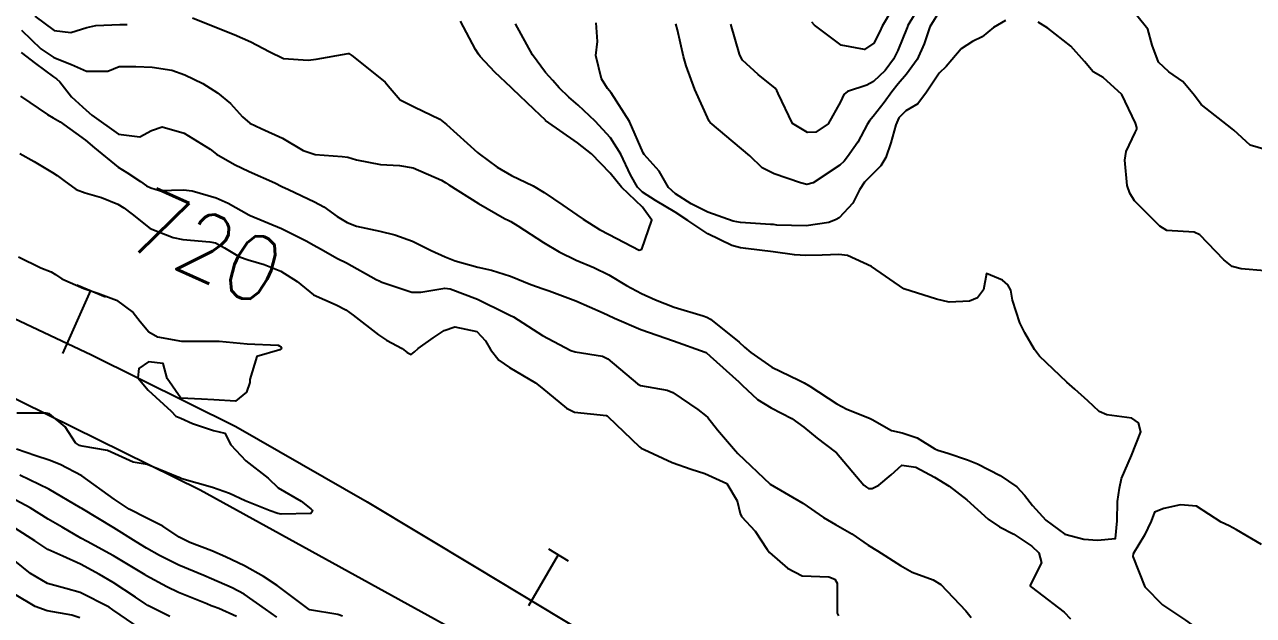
# Model space of a CAD drawing. Header units: metres. Extents: x 298520 to 308411, y 7433745 to 7450750.
# Drawn here: x 299830.1 to 299905, y 7449537.1 to 7449573.2 of the extents above; entities that cross this region are included whole.
import ezdxf
from ezdxf.enums import TextEntityAlignment as Align

# ---------------------------------------------------------------- set-up
doc = ezdxf.new("R2010")
doc.units = ezdxf.units.M
doc.header["$LTSCALE"] = 10
for name, color, linetype in [('Cotas', 45, 'Continuous'), ('Curvas de Nivel 1m', 11, 'Continuous'), ('Curvas de Nivel 5m', 15, 'Continuous'), ('Linha Férrea', 251, 'TRACKS'), ('Pórtico', 62, 'Continuous')]:
    doc.layers.add(name, color=color, linetype=linetype)
doc.styles.add('Style-STANDARD', font='STANDARD.shx')
doc.linetypes.add('TRACKS', pattern='A,0.15,[130,ltypeshp.shx,S=0.25,R=0,X=0,Y=0],0.15', length=0.3)

msp = doc.modelspace()

# ---------------------------------------------------------------- linework, layer by layer
at = {"layer": 'Curvas de Nivel 1m', "flags": 128}
for points, elevation in [([(299885.883, 7449574.047), (299885.256, 7449573.029), (299884.907, 7449571.985), (299884.496, 7449571.04), (299883.834, 7449570.141), (299883.33, 7449569.553), (299882.94, 7449569.059), (299882.476, 7449568.4), (299881.808, 7449567.548), (299881.582, 7449567.295), (299881.449, 7449567.074), (299880.876, 7449565.99), (299880.241, 7449565.085), (299880.03, 7449564.828), (299879.768, 7449564.589), (299878.155, 7449563.512), (299877.756, 7449563.402), (299877.372, 7449563.508), (299875.762, 7449564.053), (299875.045, 7449564.43), (299874.285, 7449565.162), (299873.779, 7449565.59), (299871.865, 7449567.189), (299871.804, 7449567.276), (299870.934, 7449569.199), (299870.399, 7449570.642), (299870.246, 7449571.206), (299869.867, 7449572.839), (299869.766, 7449573.212)], 719), ([(299830.676, 7449573.682), (299831.864, 7449572.799), (299832.883, 7449572.674), (299833.863, 7449572.972), (299834.401, 7449573.099), (299835.866, 7449573.157), (299836.311, 7449573.169)], 716), ([(299840.308, 7449573.566), (299841.864, 7449572.945), (299842.847, 7449572.546), (299843.852, 7449572.11), (299844.974, 7449571.509), (299845.839, 7449571.082), (299847.343, 7449570.982), (299847.839, 7449571.06), (299849.79, 7449571.399), (299849.842, 7449571.396), (299850.012, 7449571.277), (299851.827, 7449569.821), (299852.04, 7449569.642), (299852.236, 7449569.424), (299852.972, 7449568.57), (299853.81, 7449568.135), (299855.376, 7449567.384), (299855.798, 7449567.072), (299857.679, 7449565.361), (299857.772, 7449565.277), (299858.875, 7449564.455), (299859.759, 7449563.956), (299861.066, 7449563.317), (299861.747, 7449562.927), (299862.881, 7449562.153), (299863.727, 7449561.563), (299864.13, 7449561.284), (299865.116, 7449560.668), (299865.714, 7449560.354), (299867.544, 7449559.402), (299867.705, 7449559.465), (299868.312, 7449561.231), (299867.735, 7449562.025), (299866.467, 7449563.253), (299865.761, 7449564.106), (299864.626, 7449565.271), (299863.783, 7449565.943), (299861.833, 7449567.31), (299861.818, 7449567.324), (299861.143, 7449567.983), (299859.822, 7449569.25), (299859.78, 7449569.288), (299859.73, 7449569.331), (299858.745, 7449570.259), (299857.841, 7449571.217), (299857.738, 7449571.361), (299857.563, 7449571.647), (299856.647, 7449573.372)], 716), ([(299889.877, 7449573.399), (299889.135, 7449572.981), (299888.445, 7449572.414), (299887.86, 7449572.135), (299887.171, 7449571.689), (299886.61, 7449571.012), (299886.252, 7449570.602), (299885.835, 7449570.189), (299885.058, 7449569.031), (299884.52, 7449568.331), (299883.806, 7449567.909), (299883.375, 7449567.479), (299883.182, 7449567.056), (299882.888, 7449565.958), (299882.57, 7449565.062), (299882.281, 7449564.552), (299881.763, 7449564.03), (299881.284, 7449563.549), (299880.982, 7449563.078), (299880.557, 7449562.266), (299879.727, 7449561.383), (299879.55, 7449561.268), (299879.11, 7449561.099), (299877.721, 7449560.884), (299875.925, 7449560.934), (299875.721, 7449560.958), (299875.552, 7449560.973), (299873.722, 7449561.092), (299873.275, 7449561.174), (299871.731, 7449561.717), (299870.714, 7449562.225), (299869.747, 7449562.833), (299869.334, 7449563.216), (299868.763, 7449564.226), (299867.842, 7449565.239), (299867.774, 7449565.334), (299866.956, 7449567.248), (299865.82, 7449568.99), (299865.614, 7449569.262), (299865.233, 7449569.861), (299864.896, 7449571.269), (299865.004, 7449572.12), (299864.918, 7449573.27)], 718), ([(299882.917, 7449574.025), (299882.346, 7449573.065), (299882.203, 7449572.732), (299881.857, 7449572.032), (299881.281, 7449571.646), (299879.855, 7449571.895), (299878.22, 7449573.115), (299878.066, 7449573.309)], 721), ([(299905.693, 7449558.133), (299904.24, 7449558.26), (299903.697, 7449558.415), (299903.181, 7449558.815), (299901.718, 7449560.337), (299901.382, 7449560.497), (299899.72, 7449560.603), (299899.283, 7449560.864), (299897.746, 7449562.418), (299897.455, 7449562.883), (299897.29, 7449563.352), (299897.144, 7449564.886), (299897.244, 7449565.42), (299897.79, 7449566.578), (299897.881, 7449566.79), (299897.876, 7449566.879), (299897.797, 7449567.15), (299896.974, 7449568.888), (299895.833, 7449569.93), (299895.214, 7449570.286), (299894.693, 7449570.917), (299893.857, 7449571.847), (299892.449, 7449572.944), (299891.877, 7449573.313)], 718), ([(299905.78, 7449565.519), (299904.803, 7449565.815), (299903.792, 7449566.718), (299903.703, 7449566.811), (299901.815, 7449568.286), (299901.393, 7449568.836), (299900.682, 7449569.697), (299899.837, 7449570.272), (299899.211, 7449570.866), (299898.829, 7449571.9), (299898.563, 7449572.873), (299897.881, 7449573.706)], 719), ([(299829.864, 7449572.829), (299831.051, 7449571.678), (299831.845, 7449571.161), (299832.914, 7449570.734), (299833.83, 7449570.316), (299835.136, 7449570.321), (299835.833, 7449570.596), (299836.836, 7449570.608), (299837.833, 7449570.557), (299839.032, 7449570.377), (299839.828, 7449570.098), (299840.934, 7449569.559), (299841.817, 7449569), (299842.617, 7449568.344), (299843.344, 7449567.527), (299843.797, 7449567.154), (299844.492, 7449566.814), (299845.784, 7449566.223), (299847.054, 7449565.487), (299847.77, 7449565.233), (299849.434, 7449565.12), (299849.769, 7449565.076), (299850.295, 7449564.918), (299851.765, 7449564.636), (299852.923, 7449564.571), (299853.763, 7449564.425), (299855.476, 7449563.662), (299855.754, 7449563.501), (299855.94, 7449563.378), (299857.736, 7449562.247), (299859.32, 7449561.336), (299859.594, 7449561.205), (299859.721, 7449561.141), (299860.148, 7449560.896), (299861.708, 7449559.868), (299862.651, 7449559.301), (299863.698, 7449558.795), (299864.767, 7449558.348), (299865.689, 7449557.894), (299866.774, 7449557.249), (299867.676, 7449556.756), (299868.533, 7449556.364), (299869.664, 7449555.935), (299871.448, 7449555.4), (299871.655, 7449555.326), (299871.882, 7449555.188), (299873.639, 7449553.785), (299873.967, 7449553.496), (299874.346, 7449553.159), (299875.62, 7449552.257), (299877.264, 7449551.467), (299877.606, 7449551.31), (299877.934, 7449551.117), (299879.592, 7449550.034), (299880.2, 7449549.702), (299881.584, 7449549.153), (299881.752, 7449549.068), (299882.934, 7449548.414), (299883.575, 7449548.254), (299884.483, 7449547.947), (299885.566, 7449547.292), (299885.75, 7449547.204), (299886.354, 7449547.012), (299887.557, 7449546.621), (299888.175, 7449546.372), (299889.543, 7449545.665), (299890.568, 7449544.964), (299891.04, 7449544.469), (299891.522, 7449543.839), (299892.328, 7449542.942), (299893.5, 7449542.088), (299894.644, 7449541.77), (299895.495, 7449541.716), (299896.582, 7449541.808), (299896.681, 7449542.892), (299896.701, 7449544.069), (299896.822, 7449544.891), (299896.959, 7449545.471), (299897.563, 7449546.88), (299898.13, 7449548.322), (299897.994, 7449548.876), (299897.586, 7449549.15), (299896.047, 7449549.363), (299895.589, 7449549.558), (299894.899, 7449550.213), (299894.106, 7449550.922), (299893.609, 7449551.361), (299891.94, 7449552.947), (299891.637, 7449553.334), (299891.045, 7449554.357), (299890.748, 7449554.964), (299890.3, 7449556.344), (299890.192, 7449556.972), (299890.008, 7449557.297), (299889.689, 7449557.57), (299888.711, 7449557.972), (299888.527, 7449556.992), (299888.176, 7449556.494), (299887.672, 7449556.283), (299886.446, 7449556.238), (299885.674, 7449556.414), (299883.683, 7449557.05), (299881.696, 7449558.403), (299880.236, 7449559.085), (299879.703, 7449559.143), (299878.703, 7449559.105), (299877.702, 7449559.072), (299876.999, 7449559.127), (299875.705, 7449559.302), (299874.038, 7449559.497), (299873.707, 7449559.541), (299873.197, 7449559.686), (299871.715, 7449560.406), (299870.509, 7449561.202), (299869.731, 7449561.729), (299868.541, 7449562.428), (299867.748, 7449562.931), (299867.437, 7449563.243), (299867.005, 7449564.004), (299866.421, 7449565.254), (299865.788, 7449566.245), (299864.849, 7449567.27), (299863.813, 7449568.24), (299863.256, 7449568.727), (299862.658, 7449569.297), (299862.267, 7449569.743), (299861.832, 7449570.239), (299861.025, 7449571.318), (299859.998, 7449573.202)], 717), ([(299829.849, 7449571.451), (299830.732, 7449570.788), (299831.828, 7449569.983), (299832.015, 7449569.858), (299832.217, 7449569.664), (299832.917, 7449568.756), (299833.806, 7449567.949), (299834.167, 7449567.636), (299835.786, 7449566.471), (299837.08, 7449566.304), (299837.789, 7449566.693), (299838.456, 7449566.921), (299839.788, 7449566.547), (299841.368, 7449565.554), (299841.77, 7449565.263), (299842.861, 7449564.631), (299843.76, 7449564.203), (299845.31, 7449563.504), (299845.751, 7449563.289), (299846.153, 7449563.092), (299847.742, 7449562.349), (299848.311, 7449562.044), (299849.12, 7449561.459), (299849.727, 7449561.086), (299850.3, 7449560.868), (299851.714, 7449560.554), (299852.637, 7449560.341), (299853.708, 7449559.947), (299854.848, 7449559.389), (299855.699, 7449559.001), (299856.322, 7449558.748), (299857.693, 7449558.356), (299858.524, 7449558.181), (299859.688, 7449557.811), (299860.927, 7449557.318), (299861.679, 7449557.054), (299862.053, 7449556.93), (299863.668, 7449556.316), (299865.335, 7449555.588), (299865.656, 7449555.433), (299866.034, 7449555.256), (299867.646, 7449554.566), (299868.627, 7449554.21), (299869.64, 7449553.873), (299871.564, 7449553.191), (299871.632, 7449553.152), (299871.871, 7449552.946), (299873.606, 7449551.379), (299873.822, 7449551.167), (299874.746, 7449550.304), (299875.589, 7449549.785), (299876.839, 7449549.127), (299877.578, 7449548.606), (299878.394, 7449547.935), (299879.494, 7449547.101), (299879.562, 7449547.035), (299881.247, 7449545.074), (299881.399, 7449544.939), (299881.531, 7449544.874), (299881.738, 7449544.861), (299882.161, 7449545.064), (299882.897, 7449545.702), (299883.551, 7449546.289), (299884.416, 7449546.171), (299885.541, 7449545.561), (299886.448, 7449545.011), (299887.525, 7449544.168), (299888.816, 7449542.987), (299889.506, 7449542.532), (299890.388, 7449542.078), (299891.489, 7449541.36), (299891.909, 7449540.946), (299892.079, 7449540.341), (299891.465, 7449539.127), (299891.382, 7449538.951), (299891.399, 7449538.888), (299891.462, 7449538.843), (299891.816, 7449538.59), (299893.447, 7449537.333), (299893.848, 7449536.926)], 718), ([(299829.814, 7449568.785), (299831.455, 7449567.673), (299831.8, 7449567.482), (299832.235, 7449567.225), (299833.78, 7449566.114), (299834.332, 7449565.634), (299835.761, 7449564.47), (299836.296, 7449564.149), (299837.126, 7449563.599), (299837.491, 7449563.335), (299837.749, 7449563.197), (299838.287, 7449563.045), (299839.748, 7449563.077), (299840.284, 7449563.029), (299841.743, 7449562.598), (299842.48, 7449562.278), (299843.733, 7449561.555), (299843.808, 7449561.519), (299845.721, 7449560.729), (299847.225, 7449559.97), (299847.706, 7449559.701), (299848.096, 7449559.474), (299849.139, 7449558.9), (299849.695, 7449558.62), (299851.503, 7449557.614), (299851.684, 7449557.523), (299851.75, 7449557.495), (299851.897, 7449557.427), (299853.674, 7449556.832), (299854.225, 7449556.844), (299855.679, 7449557.091), (299856.008, 7449557.047), (299857.669, 7449556.418), (299859.442, 7449555.547), (299859.655, 7449555.447), (299859.876, 7449555.328), (299861.642, 7449554.197), (299863.367, 7449553.293), (299863.632, 7449553.209), (299865.295, 7449552.93), (299865.628, 7449552.778), (299867.426, 7449551.242), (299867.611, 7449551.14), (299869.244, 7449550.86), (299869.598, 7449550.719), (299871.107, 7449549.676), (299871.584, 7449549.325), (299871.718, 7449549.189), (299872.304, 7449548.454), (299873.405, 7449547.172), (299873.561, 7449547.011), (299875.533, 7449545.14), (299877.521, 7449543.975), (299878.78, 7449543.107), (299879.509, 7449542.675), (299880.514, 7449542.096), (299881.496, 7449541.417), (299882.065, 7449541.064), (299883.48, 7449540.167), (299884.193, 7449539.762), (299885.466, 7449539.302), (299885.935, 7449539.015), (299887.447, 7449537.406), (299887.788, 7449536.997)], 719), ([(299829.696, 7449558.999), (299831.048, 7449558.317), (299831.687, 7449558.09), (299831.94, 7449557.921), (299832.338, 7449557.66), (299833.674, 7449557.068), (299834.517, 7449556.784), (299835.664, 7449556.354), (299836.681, 7449555.605), (299837.103, 7449555.053), (299837.641, 7449554.418), (299838.165, 7449554.119), (299839.636, 7449553.851), (299841.335, 7449553.854), (299841.636, 7449553.862), (299841.934, 7449553.843), (299843.635, 7449553.684), (299845.53, 7449553.605), (299845.633, 7449553.553), (299845.69, 7449553.499), (299845.727, 7449553.404), (299845.631, 7449553.332), (299844.219, 7449552.922), (299843.795, 7449551.518), (299843.798, 7449551.33), (299843.601, 7449550.739), (299842.92, 7449550.203), (299841.594, 7449550.271), (299840.846, 7449550.305), (299839.595, 7449550.377), (299838.746, 7449551.583), (299838.517, 7449552.481), (299837.623, 7449552.588), (299837.035, 7449552.189), (299836.966, 7449551.606), (299837.602, 7449550.854), (299838.999, 7449549.579), (299839.28, 7449549.275), (299839.579, 7449549.15), (299840.306, 7449548.832), (299841.571, 7449548.401), (299842.269, 7449548.239), (299842.64, 7449547.534), (299843.548, 7449546.552), (299844.92, 7449545.506), (299845.527, 7449544.916), (299846.92, 7449544.085), (299847.514, 7449543.618), (299847.59, 7449543.555), (299847.617, 7449543.478), (299847.512, 7449543.346), (299845.715, 7449543.294), (299845.511, 7449543.342), (299845.033, 7449543.505), (299843.519, 7449544.115), (299842.552, 7449544.564), (299841.527, 7449544.922), (299839.65, 7449545.451), (299839.532, 7449545.52), (299839.496, 7449545.534), (299839.364, 7449545.573), (299837.544, 7449546.338), (299836.672, 7449546.483), (299835.557, 7449546.988), (299835.114, 7449547.18), (299833.561, 7449547.458), (299833.415, 7449547.496), (299833.156, 7449547.646), (299832.54, 7449548.623), (299831.58, 7449549.418), (299831.366, 7449549.457), (299829.581, 7449549.452)], 721), ([(299845.438, 7449537.023), (299844.753, 7449537.507), (299843.452, 7449538.427), (299842.725, 7449538.8), (299841.461, 7449539.352), (299840.99, 7449539.555), (299839.472, 7449540.191), (299838.288, 7449540.781), (299837.487, 7449541.228), (299836.863, 7449541.606), (299835.501, 7449542.461), (299833.544, 7449543.64), (299833.513, 7449543.659), (299833.462, 7449543.692), (299831.53, 7449544.82), (299829.762, 7449545.688)], 719), ([(299842.975, 7449537.063), (299841.91, 7449537.543), (299841.563, 7449537.667), (299841.445, 7449537.71), (299841.175, 7449537.823), (299839.452, 7449538.516), (299838.737, 7449538.862), (299837.463, 7449539.568), (299837.405, 7449539.601), (299835.48, 7449540.769), (299833.88, 7449541.636), (299833.495, 7449541.848), (299832.349, 7449542.505), (299831.506, 7449542.998), (299830.394, 7449543.681), (299829.52, 7449544.164)], 718), ([(299905.493, 7449541.446), (299903.963, 7449542.348), (299903.51, 7449542.584), (299903.026, 7449542.815), (299901.523, 7449543.796), (299900.55, 7449543.872), (299899.521, 7449543.655), (299898.964, 7449543.42), (299898.757, 7449542.868), (299898.343, 7449542.029), (299897.667, 7449540.878), (299897.647, 7449540.713), (299898.374, 7449538.871), (299899.452, 7449537.774), (299900.006, 7449537.41), (299900.852, 7449536.839), (299901.437, 7449536.419), (299902.512, 7449535.734), (299903.418, 7449535.133), (299903.775, 7449534.806), (299905.394, 7449532.865)], 717), ([(299838.916, 7449537.056), (299837.853, 7449537.594), (299837.581, 7449537.735), (299837.445, 7449537.815), (299836.823, 7449538.232), (299835.458, 7449539.136), (299834.631, 7449539.628), (299833.472, 7449540.247), (299832.389, 7449540.746), (299831.485, 7449541.154), (299830.678, 7449541.678), (299829.5, 7449542.423)], 717), ([(299837.428, 7449536.11), (299835.886, 7449537.167), (299835.441, 7449537.477), (299835.214, 7449537.622), (299833.452, 7449538.534), (299832.574, 7449538.773), (299831.457, 7449539.063), (299830.412, 7449539.681), (299829.474, 7449540.457)], 716)]:
    msp.add_lwpolyline(points, dxfattribs=dict(at, elevation=elevation))
at = {"layer": 'Curvas de Nivel 5m', "flags": 128}
for points, elevation in [([(299885.077, 7449575.032), (299883.926, 7449573.102), (299883.9, 7449573.05), (299883.891, 7449573.031), (299883.872, 7449572.974), (299883.318, 7449571.589), (299883.048, 7449571.058), (299882.531, 7449570.368), (299881.829, 7449569.693), (299881.428, 7449569.473), (299880.232, 7449569.086), (299880.016, 7449568.893), (299879.817, 7449568.452), (299879.057, 7449567.101), (299878.307, 7449566.601), (299877.795, 7449566.578), (299876.885, 7449567.129), (299876.007, 7449568.952), (299875.938, 7449569.139), (299875.824, 7449569.283), (299874.798, 7449570.121), (299873.841, 7449570.985), (299873.732, 7449571.171), (299873.665, 7449571.352), (299873.122, 7449573.178)], 720), ([(299829.769, 7449565.302), (299830.636, 7449564.809), (299831.758, 7449564.14), (299832.049, 7449563.959), (299832.452, 7449563.66), (299833.211, 7449563.112), (299833.746, 7449562.9), (299834.759, 7449562.614), (299835.739, 7449562.206), (299836.116, 7449561.994), (299836.614, 7449561.607), (299837.72, 7449560.726), (299839.114, 7449560.174), (299839.71, 7449560.061), (299841.358, 7449559.904), (299841.707, 7449559.84), (299842.249, 7449559.542), (299843.156, 7449558.987), (299843.696, 7449558.81), (299844.675, 7449558.529), (299845.689, 7449558.126), (299846.684, 7449557.49), (299847.671, 7449556.685), (299849.055, 7449556.066), (299849.658, 7449555.77), (299850.102, 7449555.446), (299851.641, 7449554.23), (299852.138, 7449553.922), (299853.078, 7449553.408), (299853.388, 7449553.161), (299853.629, 7449553.039), (299853.836, 7449553.193), (299854.063, 7449553.396), (299854.981, 7449554.046), (299855.644, 7449554.503), (299856.292, 7449554.728), (299857.644, 7449554.438), (299858.16, 7449553.874), (299858.472, 7449553.347), (299858.97, 7449552.684), (299859.622, 7449552.253), (299861.209, 7449551.314), (299861.608, 7449551.012), (299863.115, 7449549.77), (299863.586, 7449549.513), (299865.535, 7449549.309), (299865.583, 7449549.293), (299865.626, 7449549.26), (299867.565, 7449547.406), (299867.66, 7449547.335), (299867.849, 7449547.236), (299869.551, 7449546.444), (299870.707, 7449546.037), (299871.542, 7449545.774), (299872.884, 7449545.176), (299873.522, 7449544.115), (299873.694, 7449543.347), (299873.784, 7449543.166), (299874.616, 7449542.265), (299875.338, 7449541.142), (299875.49, 7449540.964), (299876.591, 7449540.014), (299877.469, 7449539.543), (299879.095, 7449539.477), (299879.466, 7449539.335), (299879.608, 7449539.098), (299879.602, 7449537.256), (299879.689, 7449537.096)], 720), ([(299849.439, 7449537.081), (299849.167, 7449537.181), (299847.443, 7449537.471), (299847.422, 7449537.48), (299845.457, 7449538.951), (299844.619, 7449539.508), (299843.472, 7449540.15), (299842.309, 7449540.709), (299841.486, 7449541.058), (299840.127, 7449541.564), (299839.496, 7449541.904), (299838.496, 7449542.578), (299837.507, 7449543.058), (299836.438, 7449543.611), (299835.522, 7449544.214), (299833.543, 7449545.64), (299832.227, 7449546.337), (299831.552, 7449546.605), (299830.743, 7449546.866), (299829.559, 7449547.26)], 720), ([(299833.436, 7449536.981), (299832.934, 7449537.144), (299831.44, 7449537.41), (299830.708, 7449537.677), (299829.45, 7449538.428)], 715)]:
    msp.add_lwpolyline(points, dxfattribs=dict(at, elevation=elevation))
at = {"layer": 'Linha Férrea', "flags": 128}
for points in [[(298729.261, 7450749.95), (298734.809, 7450730.65), (298742.343, 7450703.451), (298750.119, 7450676.237), (298757.889, 7450649.199), (298765.189, 7450623.712), (298769.985, 7450606.424), (298776.494, 7450583.287), (298783.055, 7450560.248), (298788.164, 7450542.214), (298793.821, 7450521.584), (298798.125, 7450506.606), (298804.386, 7450484.418), (298809.295, 7450466.837), (298814.551, 7450448.858), (298819.559, 7450431.225), (298826.267, 7450408.649), (298831.926, 7450389.314), (298837.135, 7450370.779), (298842.092, 7450352.398), (298847.802, 7450331.823), (298852.149, 7450316.412), (298858.34, 7450294.769), (298862.969, 7450278.965), (298867.952, 7450260.088), (298870.924, 7450249.95), (298873.722, 7450238.982), (298878.355, 7450222.697), (298882.025, 7450210.358), (298885.603, 7450197.651), (298890.189, 7450181.049), (298894.637, 7450166.006), (298898.995, 7450149.812), (298904.361, 7450131.79), (298908.122, 7450117.709), (298911.93, 7450103.946), (298916.104, 7450089.039), (298920.554, 7450073.399), (298923.212, 7450064.319), (298926.468, 7450052.577), (298930.321, 7450038.956), (298934.723, 7450023.223), (298938.252, 7450011.622), (298941.509, 7449999.193), (298944.399, 7449989.651), (298947.701, 7449977.682), (298952.335, 7449961.49), (298956.967, 7449946.581), (298961.92, 7449929.017), (298965.909, 7449915.258), (298970.082, 7449900.905), (298973.936, 7449887.787), (298977.788, 7449874.853), (298981.549, 7449862.469), (298986.366, 7449847.197), (298989.852, 7449836.37), (298994.575, 7449822.337), (298999.437, 7449807.292), (299004.068, 7449794.269), (299008.7, 7449781.657), (299013.057, 7449770.328), (299018.285, 7449757.718), (299022.322, 7449748.037), (299026.817, 7449737.63), (299031.861, 7449726.852), (299036.814, 7449716.896), (299043.096, 7449705.205), (299047.821, 7449696.534), (299054.335, 7449685.572), (299060.664, 7449675.852), (299069.469, 7449663.104), (299077.541, 7449652.872), (299085.429, 7449643.336), (299089.832, 7449637.784), (299098.728, 7449628.561), (299107.993, 7449618.793), (299117.442, 7449610.031), (299127.077, 7449601.223), (299138.453, 7449591.782), (299150.409, 7449582.651), (299162.779, 7449573.982), (299174.004, 7449567.002), (299185.962, 7449560.295), (299199.698, 7449553.222), (299213.253, 7449547.024), (299227.033, 7449541.5), (299241.999, 7449536.525), (299258.424, 7449531.831), (299277.224, 7449527.814), (299295.935, 7449525.032), (299311.589, 7449523.57), (299326.876, 7449522.883), (299340.975, 7449522.747), (299353.572, 7449523.111), (299369.274, 7449524.069), (299382.826, 7449525.211), (299396.609, 7449526.717), (299414.178, 7449529.501), (299430.969, 7449532.603), (299440.142, 7449534.839), (299451.094, 7449537.487), (299469.666, 7449542.917), (299486.963, 7449547.755), (299510.376, 7449554.83), (299531.414, 7449561.037), (299544.903, 7449564.894), (299559.186, 7449569.068), (299590.197, 7449576.665), (299616.417, 7449582.259), (299645.03, 7449585.805), (299675.251, 7449587.635), (299705.522, 7449586.259), (299732.882, 7449582.825), (299762.581, 7449576.088), (299791.888, 7449566.944), (299816.217, 7449556.896), (299840.774, 7449544.781), (299859.676, 7449534.387), (299878.529, 7449521.308), (299897.376, 7449507.135), (299919.538, 7449486.991), (299927.658, 7449478.626), (299947.133, 7449456.962), (299961.499, 7449437.961), (299971.137, 7449424.784), (299981.869, 7449408.322), (299997.595, 7449383.682), (300016.228, 7449354.96), (300035.864, 7449324.687), (300055.136, 7449295.587), (300073.232, 7449268.397), (300085.868, 7449249.95), (300089.501, 7449244.778), (300101.211, 7449227.647), (300111.197, 7449214.14), (300124.752, 7449194.736), (300135.909, 7449179.759), (300148.296, 7449162.129), (300160.805, 7449144.566), (300173.129, 7449128.481), (300185.523, 7449112.088), (300198.402, 7449095.758), (300207.462, 7449083.98), (300220.094, 7449068.515), (300233.468, 7449051.744), (300246.778, 7449035.349), (300263.478, 7449015.076), (300277.526, 7448998.444), (300292.814, 7448981.501), (300306.688, 7448964.856), (300324.623, 7448944.393), (300340.398, 7448926.517), (300357.9, 7448907.843), (300372.755, 7448891.817), (300392.041, 7448871.054), (300410.717, 7448852.066), (300427.475, 7448834.137), (300439.245, 7448822.858), (300454.898, 7448806.525), (300473.448, 7448788.164), (300493.111, 7448768.808), (300511.705, 7448749.95), (300518.198, 7448743.612), (300525.672, 7448735.984), (300530.889, 7448730.361), (300538.141, 7448723.284), (300543.771, 7448717.624), (300548.924, 7448711.903), (300554.778, 7448706.093), (300562.444, 7448698.573), (300570.483, 7448690.198), (300580.06, 7448680.508), (300590.013, 7448670.628), (300599.102, 7448661.391), (300608.565, 7448651.702), (300616.68, 7448643.32), (300625.581, 7448633.859), (300633.62, 7448625.859), (300641.21, 7448617.858), (300649.582, 7448609.897), (300659.386, 7448599.72), (300667.387, 7448591.231), (300676.098, 7448582.784), (300683.871, 7448574.669), (300691.725, 7448567.153), (300703.33, 7448554.876), (300711.744, 7448546.351), (300718.093, 7448539.767), (300726.506, 7448530.983), (300733.153, 7448523.695), (300741.152, 7448514.418), (300747.426, 7448507.242), (300750.054, 7448504.018), (300758.169, 7448493.99), (300764.854, 7448485.238), (300772.251, 7448475.55), (300781.114, 7448462.855), (300788.178, 7448452.147), (300795.99, 7448439.115), (300802.712, 7448427.661), (300809.137, 7448414.665), (300814.959, 7448402.42), (300819.763, 7448391.601), (300824.722, 7448378.533), (300829.079, 7448366.59), (300833.249, 7448353.858), (300836.592, 7448342.438), (300839.822, 7448330.572), (300842.678, 7448317.912), (300845.758, 7448304.202), (300848.387, 7448291.169), (300849.927, 7448279.903), (300851.843, 7448266.756), (300852.632, 7448254.174), (300852.974, 7448249.95), (300853.718, 7448237.64), (300853.896, 7448226.066), (300854.164, 7448215.145), (300853.836, 7448203.832), (300853.598, 7448192.905), (300852.795, 7448182.25), (300851.991, 7448170.79), (300850.801, 7448159.302), (300849.223, 7448146.768), (300848.151, 7448135.486), (300846.96, 7448124.114), (300845.442, 7448113.546), (300844.222, 7448102.204), (300842.288, 7448090.385), (300840.978, 7448078.33), (300839.608, 7448068.386), (300838.209, 7448056.39), (300836.541, 7448045.166), (300835.023, 7448032.665), (300833.535, 7448020.341), (300832.284, 7448009.205), (300831.094, 7447998.637), (300829.874, 7447985.926), (300828.432, 7447973.713), (300826.546, 7447955.639), (300825.162, 7447943.391), (300824.986, 7447942.247), (300823.836, 7447930.96), (300822.657, 7447919.829), (300821.593, 7447909.075), (300820.243, 7447895.408), (300819.533, 7447885.934), (300818.679, 7447872.07), (300818.298, 7447858.799), (300817.927, 7447851.916), (300817.786, 7447841.862), (300817.933, 7447833.489), (300818.516, 7447815.843), (300820.361, 7447795.876), (300822.449, 7447776.733), (300825.922, 7447758.996), (300827.722, 7447750.217), (300828.687, 7447743.229), (300830.467, 7447731.539), (300833.751, 7447711.152), (300838.977, 7447681.969), (300842.161, 7447664.851), (300846.249, 7447643.566), (300856.898, 7447587.933), (300861.3, 7447564.706), (300863.731, 7447552.015), (300867.081, 7447534.8), (300870.251, 7447518.153), (300879.139, 7447471.406), (300882.717, 7447452.426), (300886.196, 7447433.436), (300890.621, 7447408.952), (300893.065, 7447393.996), (300894.895, 7447382.534), (300896.018, 7447374.923), (300897.056, 7447367.88), (300898.671, 7447355.202), (300899.884, 7447344.173), (300901.155, 7447328.57), (300902.425, 7447306.17), (300902.632, 7447290.927), (300902.643, 7447274.906), (300901.209, 7447249.806), (300899.894, 7447235.454), (300897.424, 7447214.973), (300896.24, 7447207.108, -0.017609), (300893.245, 7447191.067), (300890.79, 7447180.008), (300886.347, 7447162.337), (300883.122, 7447151.267), (300877.521, 7447133.871), (300873.858, 7447123.752), (300865.532, 7447103.056), (300859.822, 7447090.388), (300850.503, 7447071.406), (300846.315, 7447063.106), (300836.805, 7447045.834), (300827.664, 7447031.197), (300815.395, 7447013.014), (300803.069, 7446996.228), (300792.968, 7446983.245), (300781.446, 7446969.292), (300759.63, 7446945.435), (300748.36, 7446933.669), (300737.301, 7446922.447), (300720.178, 7446905.644), (300707.821, 7446893.561), (300697.057, 7446883.028), (300686.376, 7446872.224), (300676.506, 7446862.329), (300660.145, 7446845.845), (300651.989, 7446837.638), (300637.917, 7446823.835), (300624.102, 7446810.419), (300614.955, 7446801.573), (300610.107, 7446796.538), (300599.124, 7446785.64, 0.017844), (300588.776, 7446774.611), (300582.973, 7446768.596), (300572.807, 7446757.15), (300570.635, 7446754.423, -0.018804), (300566.868, 7446749.902, -0.021463), (300565.197, 7446747.771, 0.014089), (300560.744, 7446742.236), (300556.818, 7446737.065), (300549.018, 7446726.402), (300544.903, 7446720.152), (300542.989, 7446717.435), (300540.702, 7446714.014), (300534.516, 7446704.131), (300528.813, 7446694.775), (300525.37, 7446688.688), (300519.775, 7446678.443, 0.017217), (300513.559, 7446666.068), (300510.115, 7446659.471), (300505.35, 7446648.44), (300501.39, 7446638.953, 0.017957), (300498.447, 7446631.125), (300492.383, 7446614.647), (300488.086, 7446600.958), (300484.889, 7446590.082), (300482.448, 7446580.533), (300479.028, 7446566.174), (300474.999, 7446546.195), (300472.245, 7446530.076), (300469.723, 7446510.133), (300467.649, 7446494.09), (300465.343, 7446472.628), (300462.509, 7446448.283), (300460.589, 7446427.75), (300458.173, 7446403.459), (300455.716, 7446377.743), (300453.679, 7446357.578), (300451.179, 7446331.957), (300448.408, 7446302.907), (300446.096, 7446278.461), (300443.948, 7446255.986), (300443.327, 7446249.95), (300441.921, 7446236.026), (300439.714, 7446214.959), (300437.145, 7446189.663), (300434.772, 7446164.489), (300432.986, 7446145.942), (300427.675, 7446092.019), (300425.457, 7446069.071), (300422.052, 7446034.05), (300420.454, 7446017.74), (300416.946, 7445981.751), (300414.159, 7445952.95), (300410.686, 7445916.311), (300408.437, 7445891.812), (300405.718, 7445868.171), (300403.766, 7445842.739), (300401.654, 7445818.651), (300400.337, 7445806.143), (300399.876, 7445801.282), (300399.266, 7445794.558)], [(298905.363, 7450145.031), (298910.207, 7450124.873), (298915.002, 7450108.012), (298921.739, 7450085.266), (298926.98, 7450064.83), (298931.003, 7450051.742), (298934.224, 7450039.953), (298937.65, 7450027.983), (298940.458, 7450017.786), (298943.206, 7450008.624), (298945.866, 7449998.811), (298948.85, 7449988.084), (298952.218, 7449977.183), (298954.849, 7449967.637), (298957.892, 7449956.733), (298961.763, 7449943.848), (298964.896, 7449932.558), (298968.973, 7449920.293), (298972.372, 7449908.382), (298975.8, 7449896.208), (298979.287, 7449884.682), (298982.035, 7449875.079), (298985.463, 7449863.464), (298988.891, 7449853.475), (298994.252, 7449836.792), (298999.642, 7449820.007), (299004.122, 7449806.223), (299009.577, 7449791.55), (299017.072, 7449771.922), (299023.852, 7449755.78), (299031.351, 7449735.099), (299042.615, 7449714.768), (299049.157, 7449702.257), (299057.947, 7449687.795), (299067.128, 7449674.025), (299074.388, 7449663.764), (299083.266, 7449652.271), (299093.226, 7449640.21), (299104.865, 7449628.3), (299116.059, 7449616.929), (299127.188, 7449606.965), (299134.846, 7449600.398), (299146.061, 7449590.999), (299159.8, 7449581.134), (299172.881, 7449572.672), (299188.754, 7449563.553), (299203.487, 7449555.781), (299219.692, 7449548.782), (299229.285, 7449544.979), (299249.695, 7449538.196), (299264.418, 7449534.22), (299286.841, 7449530.183), (299305.276, 7449527.832), (299319.472, 7449527.113), (299340.209, 7449526.73), (299362.575, 7449527.496), (299380.335, 7449528.889), (299402.027, 7449531.43), (299418.393, 7449534.55), (299439.271, 7449538.773), (299455.546, 7449542.61), (299468.219, 7449546.447), (299486.071, 7449551.679), (299502.678, 7449556.429), (299521.873, 7449562.476), (299544.903, 7449569.511), (299558.765, 7449572.874), (299572.65, 7449576.475), (299589.389, 7449580.647), (299603.615, 7449583.903), (299623.713, 7449587.445), (299640.449, 7449589.67), (299657.813, 7449590.983), (299675.925, 7449591.554), (299694.255, 7449591.042), (299708.541, 7449590.126), (299722.182, 7449588.244), (299738.919, 7449585.56), (299759.653, 7449580.821), (299775.25, 7449576.474), (299786.436, 7449572.94), (299797.015, 7449569.282), (299807.003, 7449565.52), (299816.424, 7449561.561), (299823.596, 7449557.979), (299834.148, 7449553.022), (299842.943, 7449548.641), (299850.946, 7449544.045), (299857.58, 7449540.07), (299867.592, 7449534.039), (299879.685, 7449526.144), (299888.765, 7449519.647), (299901.686, 7449509.708), (299911.305, 7449500.703), (299920.635, 7449492.515), (299928.708, 7449484.626), (299935.814, 7449476.733), (299943.925, 7449467.258), (299951.104, 7449459.003), (299957.671, 7449450.784), (299963.484, 7449442.67), (299970.77, 7449432.303), (299976.475, 7449423.904), (299982.432, 7449414.862), (299988.891, 7449404.85), (299995.852, 7449394.443), (300002.312, 7449383.928), (300010.887, 7449370.223), (300018.781, 7449358.239), (300026.569, 7449345.892), (300033.388, 7449335.88), (300041.176, 7449324.037), (300049.358, 7449311.838), (300057.288, 7449299.745), (300065.47, 7449287.364), (300073.508, 7449275.701), (300081.011, 7449264.541), (300090.196, 7449251.298), (300091.164, 7449249.95), (300100.525, 7449236.167), (300109.403, 7449223.951), (300117.162, 7449213.187), (300127.336, 7449198.457), (300139.6, 7449181.446), (300149.952, 7449166.72), (300159.813, 7449153.466), (300168.75, 7449141.382), (300179.779, 7449126.346), (300190.932, 7449112.414), (300203.876, 7449095.222), (300217.308, 7449078.587), (300230.374, 7449062.005), (300242.887, 7449046.162), (300256.877, 7449029.774), (300272.777, 7449010.921), (300288.309, 7448992.868), (300306.303, 7448971.97), (300322.512, 7448953.54), (300337.055, 7448937.024), (300349.196, 7448923.521), (300363.433, 7448907.803), (300372.178, 7448898.27), (300387.649, 7448881.624), (300402.322, 7448866.086), (300417.298, 7448851.105), (300428.763, 7448838.962), (300440.716, 7448827.379), (300454.398, 7448813.148), (300467.461, 7448800.639), (300481.638, 7448785.533), (300502.227, 7448765.254), (300514.06, 7448753.852), (300517.826, 7448749.95), (300528.275, 7448738.976), (300540.783, 7448726.333), (300551.364, 7448715.261), (300568.358, 7448698.083), (300580.431, 7448686.447), (300591.073, 7448675.242), (300605.822, 7448659.996), (300619.827, 7448645.871), (300631.531, 7448633.85), (300641.93, 7448623.388), (300651.196, 7448614.132), (300663.21, 7448601.736), (300675.654, 7448588.967), (300686.366, 7448579.136), (300697.132, 7448567.001), (300714.307, 7448549.82), (300728.065, 7448535.254), (300742.189, 7448519.954), (300754.02, 7448506), (300763.608, 7448493.67), (300772.134, 7448482.969), (300781.594, 7448469.905), (300789.873, 7448457.453), (300798.087, 7448444.138), (300806.367, 7448430.378), (300809.353, 7448423.731), (300815.826, 7448410.715), (300822.176, 7448396.83), (300827.777, 7448382.459), (300832.26, 7448369.325), (300838.297, 7448352.647), (300842.655, 7448335.903), (300846.951, 7448318.72), (300850.061, 7448305.153), (300853.485, 7448286.05), (300855.912, 7448269.922), (300857.341, 7448249.95), (300858.33, 7448231.606), (300857.942, 7448206.205), (300856.925, 7448178.368), (300854.333, 7448156.855), (300851.333, 7448129.708), (300849.095, 7448108.502), (300845.739, 7448085.317), (300843.044, 7448064.17), (300840.396, 7448043.097), (300838.567, 7448030.951), (300837.041, 7448016.016), (300835.11, 7447994.958), (300832.975, 7447975.28), (300830.738, 7447953.623), (300829.108, 7447937.188), (300828.366, 7447933.435), (300827.045, 7447924.743), (300825.629, 7447910.191), (300824.268, 7447895.589), (300822.966, 7447881.617), (300821.953, 7447863.074), (300821.73, 7447846.352), (300821.738, 7447838.346), (300822.298, 7447822.796), (300823.264, 7447806.625), (300824.128, 7447792.391), (300826.211, 7447777.691), (300829.715, 7447760.435), (300831.501, 7447751.07), (300833.495, 7447738.255), (300836.415, 7447720.056), (300862.711, 7447579.549), (300879.787, 7447489.912), (300882.904, 7447473.371), (300886.736, 7447453.399), (300891.84, 7447425.61), (300894.824, 7447408.419), (300897.501, 7447392.308), (300900.259, 7447374.699), (300902.627, 7447356.768), (300903.989, 7447344.999), (300904.86, 7447335.88), (300905.847, 7447322.28), (300906.291, 7447313.022), (300906.573, 7447308.418), (300906.759, 7447298.893), (300906.88, 7447292.725, -0.006984), (300906.844, 7447284.829), (300906.695, 7447276.838), (300906.36, 7447267.883), (300905.744, 7447256.667), (300905.23, 7447249.95), (300904.292, 7447239.525), (300903.012, 7447227.25), (300901.034, 7447212.309), (300899.543, 7447202.921, -0.011988), (300897.909, 7447194.02), (300894.997, 7447180.769), (300891.356, 7447165.387), (300887.457, 7447151.115), (300883.301, 7447137.652), (300876.75, 7447119.219), (300874.099, 7447111.988), (300871.749, 7447106.138, -0.018309), (300868.914, 7447099.764, 0.011681), (300865.826, 7447093.061), (300860.469, 7447081.825), (300851.72, 7447064.422), (300846.208, 7447053.937), (300843.033, 7447048.479), (300836.89, 7447038.137), (300827.206, 7447022.921), (300821.11, 7447014.014), (300814.857, 7447005.089), (300809.628, 7446998.099), (300801.236, 7446986.884), (300791.122, 7446974.407), (300781.425, 7446962.969), (300774.943, 7446955.767), (300762.88, 7446942.762), (300751.299, 7446930.933), (300734.873, 7446914.565), (300727.949, 7446907.628), (300717.868, 7446897.443), (300705.6, 7446885.783), (300698.716, 7446879.048), (300668.127, 7446848.06), (300640.994, 7446821.407), (300627.442, 7446808.23), (300610.345, 7446790.697), (300597.443, 7446778.155), (300592.334, 7446772.486), (300571.229, 7446748.595), (300567.705, 7446744.65), (300564.743, 7446740.8), (300562.62, 7446737.769), (300551.356, 7446722.391), (300544.903, 7446712.981), (300541.869, 7446707.917), (300539.497, 7446704.103, 0.003437), (300530.37, 7446689.205, 0.010632), (300522.744, 7446675.931, 0.016565), (300518.05, 7446666.625, -0.011698), (300511.771, 7446653.868, 0.029635), (300510.132, 7446650.211), (300505.481, 7446638.898), (300500.314, 7446625.471), (300492.316, 7446601.197), (300488.229, 7446587.047), (300485.297, 7446575.185), (300482.347, 7446562.473), (300481.087, 7446556.089, 0.004599), (300479.148, 7446545.763), (300476.443, 7446530.265), (300474.645, 7446518.085), (300472.755, 7446502.987), (300471.297, 7446490.618), (300469.17, 7446472.092), (300467.901, 7446459.793), (300466.767, 7446449.806), (300465.445, 7446435.701), (300463.191, 7446412.592), (300462.659, 7446405.266), (300461.606, 7446397.228), (300459.608, 7446375.419), (300458.167, 7446361.3), (300456.938, 7446349.283), (300454.601, 7446324.341), (300452.383, 7446301.27), (300450.408, 7446280.731), (300448.612, 7446261.944), (300447.444, 7446249.79), (300445.943, 7446235.321), (300443.682, 7446213.965), (300443.009, 7446207.561), (300441.275, 7446189.511), (300439.198, 7446168.049), (300436.473, 7446140.607), (300434.029, 7446115.856), (300431.015, 7446085.098), (300427.797, 7446052.837), (300425.199, 7446025.415), (300423.636, 7446009.727), (300422.457, 7445994.573), (300421.615, 7445989.53), (300419.286, 7445963.664), (300415.807, 7445928.192), (300414.69, 7445917.527), (300413.782, 7445904.921), (300412.247, 7445888.391), (300411.949, 7445886.157), (300411.266, 7445881.618), (300410.692, 7445876.189), (300409.038, 7445857.286), (300407.606, 7445838.578), (300405.212, 7445812.517), (300404.532, 7445804.524), (300403.437, 7445794.141)]]:
    msp.add_lwpolyline(points, format="xyb", dxfattribs=at)
at = {"layer": 'Pórtico'}
for points in [[(299834.082, 7449556.936), (299832.375, 7449553.092)], [(299833.237, 7449557.284), (299835.004, 7449556.556)], [(299862.006, 7449541.193), (299863.205, 7449540.452)], [(299862.606, 7449540.823), (299860.784, 7449537.707)]]:
    msp.add_lwpolyline(points, dxfattribs=at)

# ---------------------------------------------------------------- texts
at = {"layer": 'Cotas', "style": 'Style-STANDARD'}
msp.add_text('720', height=4, rotation=335.83225, dxfattribs=at).set_placement((299841.13, 7449559.621, 720), align=Align.MIDDLE_CENTER)

doc.saveas('drawing.dxf')
